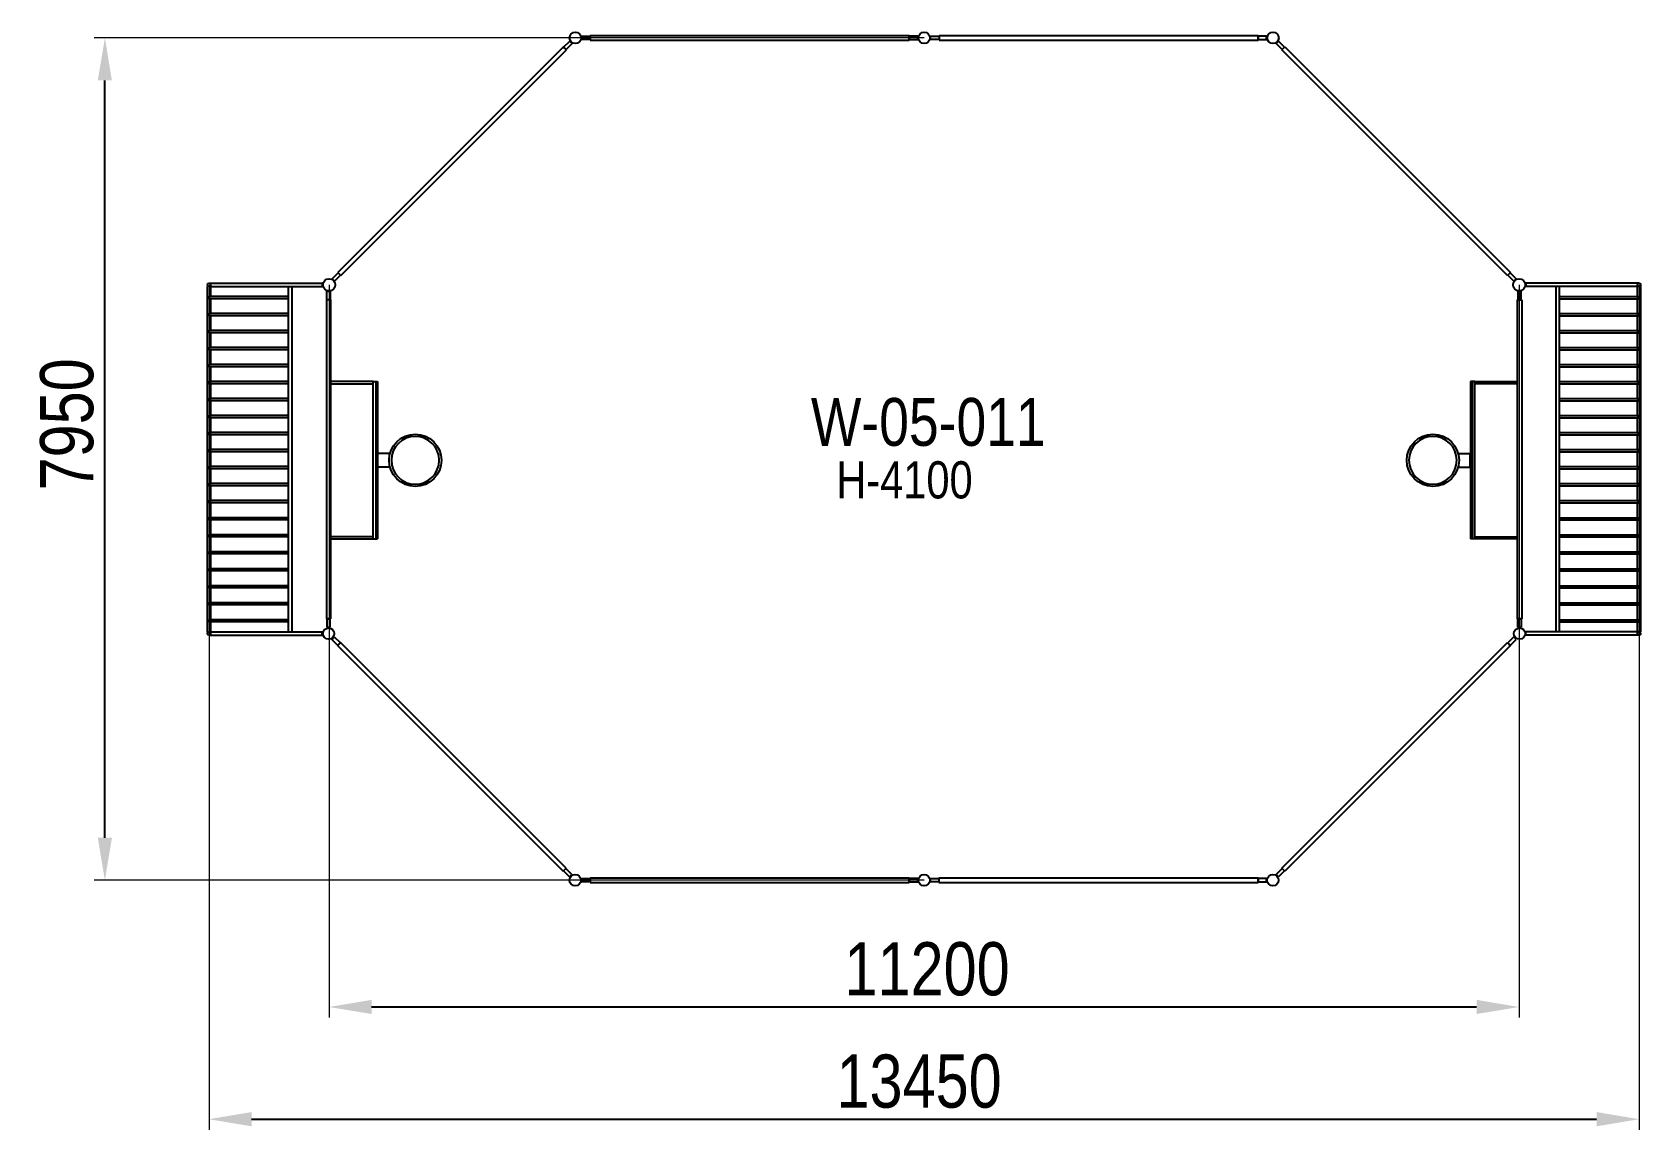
# Model space of a CAD drawing. Header units: millimetres. Extents: x -8505 to 6622, y -6511 to 3811.
import ezdxf

# ---------------------------------------------------------------- set-up
doc = ezdxf.new("R2010")
doc.units = ezdxf.units.MM
for name, color, linetype in [('DIKOM_АРТИКУЛ', 7, 'Continuous'), ('DIKOM_ОБЪЕКТ', 7, 'Continuous'), ('DIKOM_РАЗМЕР_ОБЪЕКТА', 7, 'Continuous')]:
    doc.layers.add(name, color=color, linetype=linetype)
doc.styles.add('style1', font='arial.ttf', dxfattribs={"width": 0.8})
doc.dimstyles.new('1-50', dxfattribs={"dimtxt": 300, "dimasz": 200, "dimexe": 100, "dimexo": 0, "dimgap": 100, "dimtad": 1, "dimdec": 0, "dimtxsty": 'style1', "dimcen": 0, "dimclrd": 7, "dimclre": 7, "dimadec": 1, "dimazin": 2, "dimtfac": 1, "dimtdec": 0, "dimtmove": 0, "dimatfit": 3, "dimfxl": 0, "dimlwd": 25, "dimlwe": 18, "dimarcsym": 0})

# ---------------------------------------------------------------- blocks, each defined once
blk = doc.blocks.new('*D0')
at = {"layer": 'Defpoints', "color": 0, "transparency": 16777216}
for p in [(-7821, 3757), (-117, 3757), (-118, -4164)]:
    blk.add_point(p, dxfattribs=at)
at = {"layer": 'DIKOM_РАЗМЕР_ОБЪЕКТА', "color": 7, "lineweight": 18, "transparency": 16777216}
for p, q in [((-117, 3757), (-7921, 3757)), ((-118, -4164), (-7921, -4164))]:
    blk.add_line(p, q, dxfattribs=at)
at = {"layer": 'DIKOM_РАЗМЕР_ОБЪЕКТА', "color": 7, "lineweight": 25, "transparency": 16777216}
blk.add_line((-7821, -3764), (-7821, 3357), dxfattribs=at)
at = {"layer": 'DIKOM_РАЗМЕР_ОБЪЕКТА', "color": 7, "transparency": 16777216}
for points in [[(-7888, 3357), (-7755, 3357), (-7821, 3757)], [(-7888, -3764), (-7755, -3764), (-7821, -4164)]]:
    blk.add_solid(points, dxfattribs=at)
at = {"layer": 'DIKOM_РАЗМЕР_ОБЪЕКТА', "color": 0, "transparency": 16777216, "insert": (-8177, 123), "char_height": 500, "attachment_point": 5, "rotation": 90, "style": 'style1'}
blk.add_mtext('7950', dxfattribs=at)
blk = doc.blocks.new('*D1')
at = {"layer": 'Defpoints', "color": 0, "transparency": 16777216}
for p in [(-5713, 1435), (5477, 1435), (-5713, -5356)]:
    blk.add_point(p, dxfattribs=at)
at = {"layer": 'DIKOM_РАЗМЕР_ОБЪЕКТА', "color": 7, "lineweight": 18, "transparency": 16777216}
for p, q in [((-5713, 1435), (-5713, -5456)), ((5477, 1435), (5477, -5456))]:
    blk.add_line(p, q, dxfattribs=at)
at = {"layer": 'DIKOM_РАЗМЕР_ОБЪЕКТА', "color": 7, "lineweight": 25, "transparency": 16777216}
blk.add_line((5077, -5356), (-5313, -5356), dxfattribs=at)
at = {"layer": 'DIKOM_РАЗМЕР_ОБЪЕКТА', "color": 7, "transparency": 16777216}
for points in [[(-5313, -5289), (-5313, -5422), (-5713, -5356)], [(5077, -5289), (5077, -5422), (5477, -5356)]]:
    blk.add_solid(points, dxfattribs=at)
at = {"layer": 'DIKOM_РАЗМЕР_ОБЪЕКТА', "color": 0, "transparency": 16777216, "insert": (-90, -5000), "char_height": 500, "attachment_point": 5, "style": 'style1'}
blk.add_mtext('11200', dxfattribs=at)
blk = doc.blocks.new('*D2')
at = {"layer": 'Defpoints', "color": 0, "transparency": 16777216}
for p in [(-6842, 1435), (6606, 1435), (6606, -6411)]:
    blk.add_point(p, dxfattribs=at)
at = {"layer": 'DIKOM_РАЗМЕР_ОБЪЕКТА', "color": 7, "lineweight": 18, "transparency": 16777216}
for p, q in [((-6842, 1435), (-6842, -6511)), ((6606, 1435), (6606, -6511))]:
    blk.add_line(p, q, dxfattribs=at)
at = {"layer": 'DIKOM_РАЗМЕР_ОБЪЕКТА', "color": 7, "lineweight": 25, "transparency": 16777216}
blk.add_line((-6442, -6411), (6206, -6411), dxfattribs=at)
at = {"layer": 'DIKOM_РАЗМЕР_ОБЪЕКТА', "color": 7, "transparency": 16777216}
for points in [[(-6442, -6344), (-6442, -6478), (-6842, -6411)], [(6206, -6344), (6206, -6478), (6606, -6411)]]:
    blk.add_solid(points, dxfattribs=at)
at = {"layer": 'DIKOM_РАЗМЕР_ОБЪЕКТА', "color": 0, "transparency": 16777216, "insert": (-165, -6056), "char_height": 500, "attachment_point": 5, "style": 'style1'}
blk.add_mtext('13450', dxfattribs=at)

msp = doc.modelspace()

# ---------------------------------------------------------------- linework, layer by layer
at = {"layer": 'DIKOM_ОБЪЕКТ'}
for p, q in [((-3510, 3672.6), (-5631.3, 1551.3)), ((-3510, 3672.6), (-5631.3, 1551.3)), ((-5603, 1523), (-3481.7, 3644.3)), ((-5603, 1523), (-3481.7, 3644.3)), ((-3481.7, 3644.3), (-3510, 3672.6)), ((-3481.7, 3644.3), (-3510, 3672.6)), ((-3507.1, 3669.8), (-3450.6, 3726.3)), ((-3484.5, 3647.1), (-3507.1, 3669.8)), ((-3427.9, 3703.7), (-3484.5, 3647.1)), ((-3450.6, 3726.3), (-3427.9, 3703.7)), ((-3338.3, 3778.3), (-3335.7, 3746.4)), ((-3336.8, 3741.4), (-3336.8, 3773.4)), ((-3336.8, 3773.4), (-3256.8, 3773.4)), ((-3256.8, 3741.4), (-3336.8, 3741.4)), ((-256.8, 3777.4), (-3256.8, 3777.4)), ((-3256.8, 3777.4), (-3256.8, 3737.4)), ((-256.8, 3777.4), (-3256.8, 3777.4)), ((-3256.8, 3777.4), (-3256.8, 3737.4)), ((-3256.8, 3773.4), (-3256.8, 3741.4)), ((-3256.8, 3737.4), (-256.8, 3737.4)), ((-3256.8, 3737.4), (-256.8, 3737.4)), ((-256.8, 3737.4), (-256.8, 3777.4)), ((-256.8, 3737.4), (-256.8, 3777.4)), ((-176.8, 3773.4), (-256.8, 3773.4)), ((-256.8, 3773.4), (-256.8, 3741.4)), ((-256.8, 3741.4), (-176.8, 3741.4)), ((-176.8, 3741.4), (-176.8, 3773.4)), ((-56.8, 3741.5), (-56.8, 3773.5)), ((-56.8, 3773.5), (23.2, 3773.5)), ((23.2, 3741.5), (-56.8, 3741.5)), ((3023.2, 3777.5), (23.2, 3777.5)), ((23.2, 3777.5), (23.2, 3737.5)), ((3023.2, 3777.5), (23.2, 3777.5)), ((23.2, 3777.5), (23.2, 3737.5)), ((23.2, 3773.5), (23.2, 3741.5)), ((23.2, 3737.5), (3023.2, 3737.5)), ((23.2, 3737.5), (3023.2, 3737.5)), ((3023.2, 3737.5), (3023.2, 3777.5)), ((3023.2, 3737.5), (3023.2, 3777.5)), ((3103.2, 3773.5), (3023.2, 3773.5)), ((3023.2, 3773.5), (3023.2, 3741.5)), ((3023.2, 3741.5), (3103.2, 3741.5)), ((3103.2, 3741.5), (3103.2, 3773.5)), ((3214.6, 3726.3), (3192, 3703.7)), ((3192, 3703.7), (3248.5, 3647.1)), ((3271.2, 3669.8), (3214.6, 3726.3)), ((3245.7, 3644.3), (3274, 3672.6)), ((3245.7, 3644.3), (3274, 3672.6)), ((5367, 1523), (3245.7, 3644.3)), ((5367, 1523), (3245.7, 3644.3)), ((3248.5, 3647.1), (3271.2, 3669.8)), ((3274, 3672.6), (5395.3, 1551.3)), ((3274, 3672.6), (5395.3, 1551.3)), ((-5628.5, 1548.4), (-5685, 1491.9)), ((-5662.4, 1469.3), (-5605.8, 1525.8)), ((-5631.3, 1551.3), (-5603, 1523)), ((-5631.3, 1551.3), (-5603, 1523)), ((-5605.8, 1525.8), (-5628.5, 1548.4)), ((5395.3, 1551.3), (5367, 1523)), ((5395.3, 1551.3), (5367, 1523)), ((5369.9, 1525.8), (5392.5, 1548.4)), ((5426.4, 1469.3), (5369.9, 1525.8)), ((5392.5, 1548.4), (5449.1, 1491.9)), ((-6857.5, -1828.8), (-6857.5, 1419.2)), ((-6843.5, 1451.3), (-5777.3, 1451.3)), ((-6843.5, 1419.3), (-5777.3, 1419.3)), ((-6825.5, 1325.8), (-6825.5, 1419.2)), ((-6093.3, -1828.7), (-6093.3, 1419.3)), ((-6061.3, -1828.7), (-6061.3, 1419.3)), ((-5777.3, 1451.3), (-5777.3, 1419.3)), ((-5733.3, 1295.3), (-5733.3, 1375.3)), ((-5733.3, 1375.3), (-5701.3, 1375.3)), ((-5701.3, 1375.3), (-5701.3, 1295.3)), ((-5685, 1491.9), (-5662.4, 1469.3)), ((5449.1, 1491.9), (5426.4, 1469.3)), ((5497.3, 1375.3), (5465.3, 1375.3)), ((5465.3, 1375.3), (5465.3, 1295.3)), ((5497.3, 1295.3), (5497.3, 1375.3)), ((6607.5, 1451.3), (5541.3, 1451.3)), ((5541.3, 1451.3), (5541.3, 1419.3)), ((6607.5, 1419.3), (5541.3, 1419.3)), ((5825.3, -1828.7), (5825.3, 1419.3)), ((5857.3, -1828.7), (5857.3, 1419.3)), ((6589.5, 1325.8), (6589.5, 1419.2)), ((6621.5, -1828.8), (6621.5, 1419.2)), ((-6093.3, 1325.8), (-6841.5, 1325.8)), ((-6093.3, 1304.8), (-6841.5, 1304.8)), ((-6825.5, 1165.8), (-6825.5, 1304.8)), ((-5737.3, 1295.3), (-5737.3, -1704.7)), ((-5697.3, 1295.3), (-5737.3, 1295.3)), ((-5737.3, 1295.3), (-5737.3, -1704.7)), ((-5697.3, 1295.3), (-5737.3, 1295.3)), ((-5701.3, 1295.3), (-5733.3, 1295.3)), ((-5697.3, -1704.7), (-5697.3, 1295.3)), ((-5697.3, -1704.7), (-5697.3, 1295.3)), ((5461.3, -1704.7), (5461.3, 1295.3)), ((5461.3, 1295.3), (5501.3, 1295.3)), ((5461.3, -1704.7), (5461.3, 1295.3)), ((5461.3, 1295.3), (5501.3, 1295.3)), ((5465.3, 1295.3), (5497.3, 1295.3)), ((5501.3, 1295.3), (5501.3, -1704.7)), ((5501.3, 1295.3), (5501.3, -1704.7)), ((5857.3, 1325.8), (6605.5, 1325.8)), ((5857.3, 1304.8), (6605.5, 1304.8)), ((6589.5, 1165.8), (6589.5, 1304.8)), ((-6093.3, 1165.8), (-6841.5, 1165.8)), ((-6093.3, 1144.8), (-6841.5, 1144.8)), ((-6825.5, 1005.8), (-6825.5, 1144.8)), ((5857.3, 1165.8), (6605.5, 1165.8)), ((5857.3, 1144.8), (6605.5, 1144.8)), ((6589.5, 1005.8), (6589.5, 1144.8)), ((-6093.3, 1005.8), (-6841.5, 1005.8)), ((-6093.3, 984.8), (-6841.5, 984.8)), ((-6825.5, 845.8), (-6825.5, 984.8)), ((5857.3, 1005.8), (6605.5, 1005.8)), ((5857.3, 984.8), (6605.5, 984.8)), ((6589.5, 845.8), (6589.5, 984.8)), ((-6093.3, 845.8), (-6841.5, 845.8)), ((-6093.3, 824.8), (-6841.5, 824.8)), ((-6825.5, 685.8), (-6825.5, 824.8)), ((5857.3, 845.8), (6605.5, 845.8)), ((5857.3, 824.8), (6605.5, 824.8)), ((6589.5, 685.8), (6589.5, 824.8)), ((-6093.3, 685.8), (-6841.5, 685.8)), ((-6093.3, 664.8), (-6841.5, 664.8)), ((-6825.5, 525.8), (-6825.5, 664.8)), ((5857.3, 685.8), (6605.5, 685.8)), ((5857.3, 664.8), (6605.5, 664.8)), ((6589.5, 525.8), (6589.5, 664.8)), ((-6093.3, 525.8), (-6841.5, 525.8)), ((-6093.3, 504.8), (-6841.5, 504.8)), ((-6825.5, 365.8), (-6825.5, 504.8)), ((-5297.3, 525.3), (-5697.3, 525.3)), ((-5697.3, 505.3), (-5297.3, 505.3)), ((-5297.3, 505.3), (-5297.3, 525.3)), ((-5297.3, -954.7), (-5297.3, 525.3)), ((-5297.3, 525.3), (-5257.3, 525.3)), ((-5272.3, 525.3), (-5272.3, -954.7)), ((-5257.3, 525.3), (-5257.3, -954.7)), ((5061.3, 525.3), (5021.3, 525.3)), ((5021.3, 525.3), (5021.3, -954.7)), ((5036.3, 525.3), (5036.3, -954.7)), ((5061.3, 505.3), (5061.3, 525.3)), ((5061.3, 525.3), (5461.3, 525.3)), ((5061.3, -954.7), (5061.3, 525.3)), ((5461.3, 505.3), (5061.3, 505.3)), ((5857.3, 525.8), (6605.5, 525.8)), ((5857.3, 504.8), (6605.5, 504.8)), ((6589.5, 365.8), (6589.5, 504.8)), ((-6093.3, 365.8), (-6841.5, 365.8)), ((-6093.3, 344.8), (-6841.5, 344.8)), ((-6825.5, 205.8), (-6825.5, 344.8)), ((5857.3, 365.8), (6605.5, 365.8)), ((5857.3, 344.8), (6605.5, 344.8)), ((6589.5, 205.8), (6589.5, 344.8)), ((-6093.3, 205.8), (-6841.5, 205.8)), ((-6093.3, 184.8), (-6841.5, 184.8)), ((-6825.5, 45.8), (-6825.5, 184.8)), ((5857.3, 205.8), (6605.5, 205.8)), ((5857.3, 184.8), (6605.5, 184.8)), ((6589.5, 45.8), (6589.5, 184.8)), ((-6093.3, 45.8), (-6841.5, 45.8)), ((-6093.3, 24.8), (-6841.5, 24.8)), ((-6825.5, -114.2), (-6825.5, 24.8)), ((5857.3, 45.8), (6605.5, 45.8)), ((5857.3, 24.8), (6605.5, 24.8)), ((6589.5, -114.2), (6589.5, 24.8)), ((-6093.3, -114.2), (-6841.5, -114.2)), ((-6093.3, -135.2), (-6841.5, -135.2)), ((-6825.5, -274.2), (-6825.5, -135.2)), ((5857.3, -114.2), (6605.5, -114.2)), ((5857.3, -135.2), (6605.5, -135.2)), ((6589.5, -274.2), (6589.5, -135.2)), ((-6093.3, -274.2), (-6841.5, -274.2)), ((-6093.3, -295.2), (-6841.5, -295.2)), ((-6825.5, -434.2), (-6825.5, -295.2)), ((-5142.1, -151.7), (-5257.3, -151.7)), ((-5257.3, -274.7), (-5257.3, -154.7)), ((-5257.3, -159.7), (-5257.3, -154.7)), ((-5257.3, -274.7), (-5257.3, -269.7)), ((-5142.1, -277.7), (-5257.3, -277.7)), ((-5253.3, -277.7), (-5253.3, -151.7)), ((4906.1, -151.7), (5021.3, -151.7)), ((4906.1, -277.7), (5021.3, -277.7)), ((5017.3, -277.7), (5017.3, -151.7)), ((5021.3, -274.7), (5021.3, -154.7)), ((5021.3, -159.7), (5021.3, -154.7)), ((5021.3, -274.7), (5021.3, -269.7)), ((5857.3, -274.2), (6605.5, -274.2)), ((5857.3, -295.2), (6605.5, -295.2)), ((6589.5, -434.2), (6589.5, -295.2)), ((-6093.3, -434.2), (-6841.5, -434.2)), ((5857.3, -434.2), (6605.5, -434.2)), ((-6093.3, -455.2), (-6841.5, -455.2)), ((-6093.3, -594.2), (-6841.5, -594.2)), ((-6825.5, -594.2), (-6825.5, -455.2)), ((5857.3, -455.2), (6605.5, -455.2)), ((5857.3, -594.2), (6605.5, -594.2)), ((6589.5, -594.2), (6589.5, -455.2)), ((-6093.3, -615.2), (-6841.5, -615.2)), ((-6093.3, -754.2), (-6841.5, -754.2)), ((-6825.5, -754.2), (-6825.5, -615.2)), ((5857.3, -615.2), (6605.5, -615.2)), ((5857.3, -754.2), (6605.5, -754.2)), ((6589.5, -754.2), (6589.5, -615.2)), ((-6093.3, -775.2), (-6841.5, -775.2)), ((-6825.5, -914.2), (-6825.5, -775.2)), ((5857.3, -775.2), (6605.5, -775.2)), ((6589.5, -914.2), (6589.5, -775.2)), ((-6093.3, -914.2), (-6841.5, -914.2)), ((-6093.3, -935.2), (-6841.5, -935.2)), ((-6825.5, -1074.2), (-6825.5, -935.2)), ((-5297.3, -934.7), (-5697.3, -934.7)), ((-5697.3, -954.7), (-5297.3, -954.7)), ((-5297.3, -954.7), (-5297.3, -934.7)), ((-5297.3, -954.7), (-5257.3, -954.7)), ((5061.3, -954.7), (5021.3, -954.7)), ((5061.3, -954.7), (5061.3, -934.7)), ((5061.3, -934.7), (5461.3, -934.7)), ((5461.3, -954.7), (5061.3, -954.7)), ((5857.3, -914.2), (6605.5, -914.2)), ((5857.3, -935.2), (6605.5, -935.2)), ((6589.5, -1074.2), (6589.5, -935.2)), ((-6093.3, -1074.2), (-6841.5, -1074.2)), ((-6093.3, -1095.2), (-6841.5, -1095.2)), ((-6825.5, -1234.2), (-6825.5, -1095.2)), ((5857.3, -1074.2), (6605.5, -1074.2)), ((5857.3, -1095.2), (6605.5, -1095.2)), ((6589.5, -1234.2), (6589.5, -1095.2)), ((-6093.3, -1234.2), (-6841.5, -1234.2)), ((-6093.3, -1255.2), (-6841.5, -1255.2)), ((-6825.5, -1394.2), (-6825.5, -1255.2)), ((5857.3, -1234.2), (6605.5, -1234.2)), ((5857.3, -1255.2), (6605.5, -1255.2)), ((6589.5, -1394.2), (6589.5, -1255.2)), ((-6093.3, -1394.2), (-6841.5, -1394.2)), ((-6093.3, -1415.2), (-6841.5, -1415.2)), ((-6825.5, -1554.2), (-6825.5, -1415.2)), ((5857.3, -1394.2), (6605.5, -1394.2)), ((5857.3, -1415.2), (6605.5, -1415.2)), ((6589.5, -1554.2), (6589.5, -1415.2)), ((-6093.3, -1554.2), (-6841.5, -1554.2)), ((-6093.3, -1575.2), (-6841.5, -1575.2)), ((-6825.5, -1714.2), (-6825.5, -1575.2)), ((5857.3, -1554.2), (6605.5, -1554.2)), ((5857.3, -1575.2), (6605.5, -1575.2)), ((6589.5, -1714.2), (6589.5, -1575.2)), ((-6093.3, -1714.2), (-6841.5, -1714.2)), ((-6093.3, -1735.2), (-6841.5, -1735.2)), ((-6825.5, -1828.8), (-6825.5, -1735.2)), ((-5737.3, -1704.7), (-5697.3, -1704.7)), ((-5737.3, -1704.7), (-5697.3, -1704.7)), ((-5733.3, -1704.7), (-5733.3, -1784.7)), ((-5701.3, -1704.7), (-5733.3, -1704.7)), ((-5733.3, -1784.7), (-5701.3, -1784.7)), ((-5701.3, -1784.7), (-5701.3, -1704.7)), ((5501.3, -1704.7), (5461.3, -1704.7)), ((5501.3, -1704.7), (5461.3, -1704.7)), ((5465.3, -1784.7), (5465.3, -1704.7)), ((5465.3, -1704.7), (5497.3, -1704.7)), ((5497.3, -1784.7), (5465.3, -1784.7)), ((5497.3, -1704.7), (5497.3, -1784.7)), ((5857.3, -1714.2), (6605.5, -1714.2)), ((5857.3, -1735.2), (6605.5, -1735.2)), ((6589.5, -1828.8), (6589.5, -1735.2)), ((-6841.6, -1828.7), (-5777.3, -1828.7)), ((-6841.6, -1860.7), (-5777.3, -1860.7)), ((-5777.3, -1860.7), (-5777.3, -1828.7)), ((-5686.2, -1898.4), (-5663.6, -1875.8)), ((-5629.6, -1955), (-5686.2, -1898.4)), ((-5663.6, -1875.8), (-5607, -1932.4)), ((-5604.2, -1929.5), (-5632.5, -1957.8)), ((-5604.2, -1929.5), (-5632.5, -1957.8)), ((-5632.5, -1957.8), (-3511.1, -4079.1)), ((-5632.5, -1957.8), (-3511.1, -4079.1)), ((-5607, -1932.4), (-5629.6, -1955)), ((-3482.9, -4050.9), (-5604.2, -1929.5)), ((-3482.9, -4050.9), (-5604.2, -1929.5)), ((3246.9, -4050.9), (5368.2, -1929.5)), ((3246.9, -4050.9), (5368.2, -1929.5)), ((5396.5, -1957.8), (3275.2, -4079.1)), ((5396.5, -1957.8), (3275.2, -4079.1)), ((5368.2, -1929.5), (5396.5, -1957.8)), ((5368.2, -1929.5), (5396.5, -1957.8)), ((5427.6, -1875.8), (5371, -1932.4)), ((5371, -1932.4), (5393.7, -1955)), ((5393.7, -1955), (5450.2, -1898.4)), ((5450.2, -1898.4), (5427.6, -1875.8)), ((6605.6, -1828.7), (5541.3, -1828.7)), ((5541.3, -1860.7), (5541.3, -1828.7)), ((6605.6, -1860.7), (5541.3, -1860.7)), ((-3511.1, -4079.1), (-3482.9, -4050.9)), ((-3511.1, -4079.1), (-3482.9, -4050.9)), ((-3485.7, -4053.7), (-3508.3, -4076.3)), ((-3508.3, -4076.3), (-3451.7, -4132.9)), ((-3429.1, -4110.3), (-3485.7, -4053.7)), ((3193.1, -4110.3), (3249.7, -4053.7)), ((3272.3, -4076.3), (3215.8, -4132.9)), ((3275.2, -4079.1), (3246.9, -4050.9)), ((3275.2, -4079.1), (3246.9, -4050.9)), ((3249.7, -4053.7), (3272.3, -4076.3)), ((-3451.7, -4132.9), (-3429.1, -4110.3)), ((-3338, -4180), (-3338, -4148)), ((-3338, -4148), (-3258, -4148)), ((-3258, -4180), (-3338, -4180)), ((-258, -4144), (-3258, -4144)), ((-3258, -4144), (-3258, -4184)), ((-258, -4144), (-3258, -4144)), ((-3258, -4144), (-3258, -4184)), ((-3258, -4148), (-3258, -4180)), ((-3258, -4184), (-258, -4184)), ((-3258, -4184), (-258, -4184)), ((-258, -4184), (-258, -4144)), ((-258, -4184), (-258, -4144)), ((-178, -4148), (-258, -4148)), ((-258, -4148), (-258, -4180)), ((-258, -4180), (-178, -4180)), ((-178, -4180), (-178, -4148)), ((-58, -4180), (-58, -4148)), ((-58, -4148), (22, -4148)), ((22, -4180), (-58, -4180)), ((3022, -4144), (22, -4144)), ((22, -4144), (22, -4184)), ((3022, -4144), (22, -4144)), ((22, -4144), (22, -4184)), ((22, -4148), (22, -4180)), ((22, -4184), (3022, -4184)), ((22, -4184), (3022, -4184)), ((3022, -4184), (3022, -4144)), ((3022, -4184), (3022, -4144)), ((3102, -4148), (3022, -4148)), ((3022, -4148), (3022, -4180)), ((3022, -4180), (3102, -4180)), ((3102, -4180), (3102, -4148)), ((3215.8, -4132.9), (3193.1, -4110.3))]:
    msp.add_line(p, q, dxfattribs=at)
for centre, radius in [((-3396.8, 3757.4), 54), ((-3396.8, 3757.4), 54), ((-116.8, 3757.5), 54), ((-116.8, 3757.5), 54), ((3163.2, 3757.5), 54), ((-6841.6, 1435.3), 16), ((-5713.3, 1435.3), 57.5), ((5477.3, 1435.3), 57.5), ((6605.6, 1435.3), 16), ((-6841.5, 1315.3), 10.5), ((6605.5, 1315.3), 10.5), ((-6841.5, 1155.3), 10.5), ((6605.5, 1155.3), 10.5), ((-6841.5, 995.3), 10.5), ((6605.5, 995.3), 10.5), ((-6841.5, 835.3), 10.5), ((6605.5, 835.3), 10.5), ((-6841.5, 675.3), 10.5), ((6605.5, 675.3), 10.5), ((-6841.5, 515.3), 10.5), ((6605.5, 515.3), 10.5), ((-6841.5, 355.3), 10.5), ((6605.5, 355.3), 10.5), ((-6841.5, 195.3), 10.5), ((6605.5, 195.3), 10.5), ((-6841.5, 35.3), 10.5), ((-4902.3, -214.7), 246), ((4666.3, -214.7), 246), ((6605.5, 35.3), 10.5), ((-6841.5, -124.7), 10.5), ((6605.5, -124.7), 10.5), ((-6841.5, -284.7), 10.5), ((6605.5, -284.7), 10.5), ((-6841.5, -444.7), 10.5), ((6605.5, -444.7), 10.5), ((-6841.5, -604.7), 10.5), ((6605.5, -604.7), 10.5), ((-6841.5, -764.7), 10.5), ((6605.5, -764.7), 10.5), ((-6841.5, -924.7), 10.5), ((6605.5, -924.7), 10.5), ((-6841.5, -1084.7), 10.5), ((6605.5, -1084.7), 10.5), ((-6841.5, -1244.7), 10.5), ((6605.5, -1244.7), 10.5), ((-6841.5, -1404.7), 10.5), ((6605.5, -1404.7), 10.5), ((-6841.5, -1564.7), 10.5), ((6605.5, -1564.7), 10.5), ((-6841.5, -1724.7), 10.5), ((-5717.3, -1844.7), 53.5), ((5481.3, -1844.7), 53.5), ((6605.5, -1724.7), 10.5), ((-6841.6, -1844.7), 16), ((6605.6, -1844.7), 16), ((-3398, -4164), 54), ((-3398, -4164), 54), ((-118, -4164), 54), ((-118, -4164), 54), ((3162, -4164), 54)]:
    msp.add_circle(centre, radius, dxfattribs=at)
at = {"layer": 'DIKOM_ОБЪЕКТ', "extrusion": (6.64063e-45, 1.80755e-29, -1)}
msp.add_circle((4902.3, -214.7), 225, dxfattribs=at)
at = {"layer": 'DIKOM_ОБЪЕКТ', "extrusion": (-4.42703e-45, 1.80755e-29, -1)}
msp.add_circle((-4666.3, -214.7), 225, dxfattribs=at)

# ---------------------------------------------------------------- texts
at = {"layer": 'DIKOM_АРТИКУЛ', "color": 7, "linetype": 'Continuous', "lineweight": 15, "insert": (-1182.2, 371.3), "char_height": 450, "width": 2314.7, "attachment_point": 1, "style": 'style1'}
msp.add_mtext('W-0{\\fArial|b0|i0|c204|p34;5}-0{\\fArial|b0|i0|c204|p34;11}', dxfattribs=at)
at = {"layer": 'DIKOM_РАЗМЕР_ОБЪЕКТА', "insert": (-944, -223.5), "char_height": 350, "width": 2314.7, "attachment_point": 1, "style": 'style1'}
msp.add_mtext('H-4100', dxfattribs=at)

# ---------------------------------------------------------------- dimensions: what is measured, and where the dimension line sits
at = {"layer": 'DIKOM_РАЗМЕР_ОБЪЕКТА'}
for base, p1, p2, angle, text, picture, middle in [((-7821.4, 3757.5), (-118, -4164), (-116.8, 3757.5), 90, '7950', '*D0', (-7821.4, 122.5)), ((6605.6, -6411), (-6841.6, 1435.3), (6605.6, 1435.3), 180, '13450', '*D2', (-164.8, -6411)), ((-5713.3, -5355.5), (5477.3, 1435.3), (-5713.3, 1435.3), 180, '11200', '*D1', (-89.6, -5355.5))]:
    dim = msp.add_linear_dim(base=base, p1=p1, p2=p2, angle=angle, text=text, dimstyle='1-50', override={"dimtxt": 500, "dimasz": 400}, dxfattribs=at)
    dim.commit()
    dim.dimension.update_dxf_attribs({"geometry": picture, "text_midpoint": middle, "dimtype": 160})

doc.saveas('drawing.dxf')
